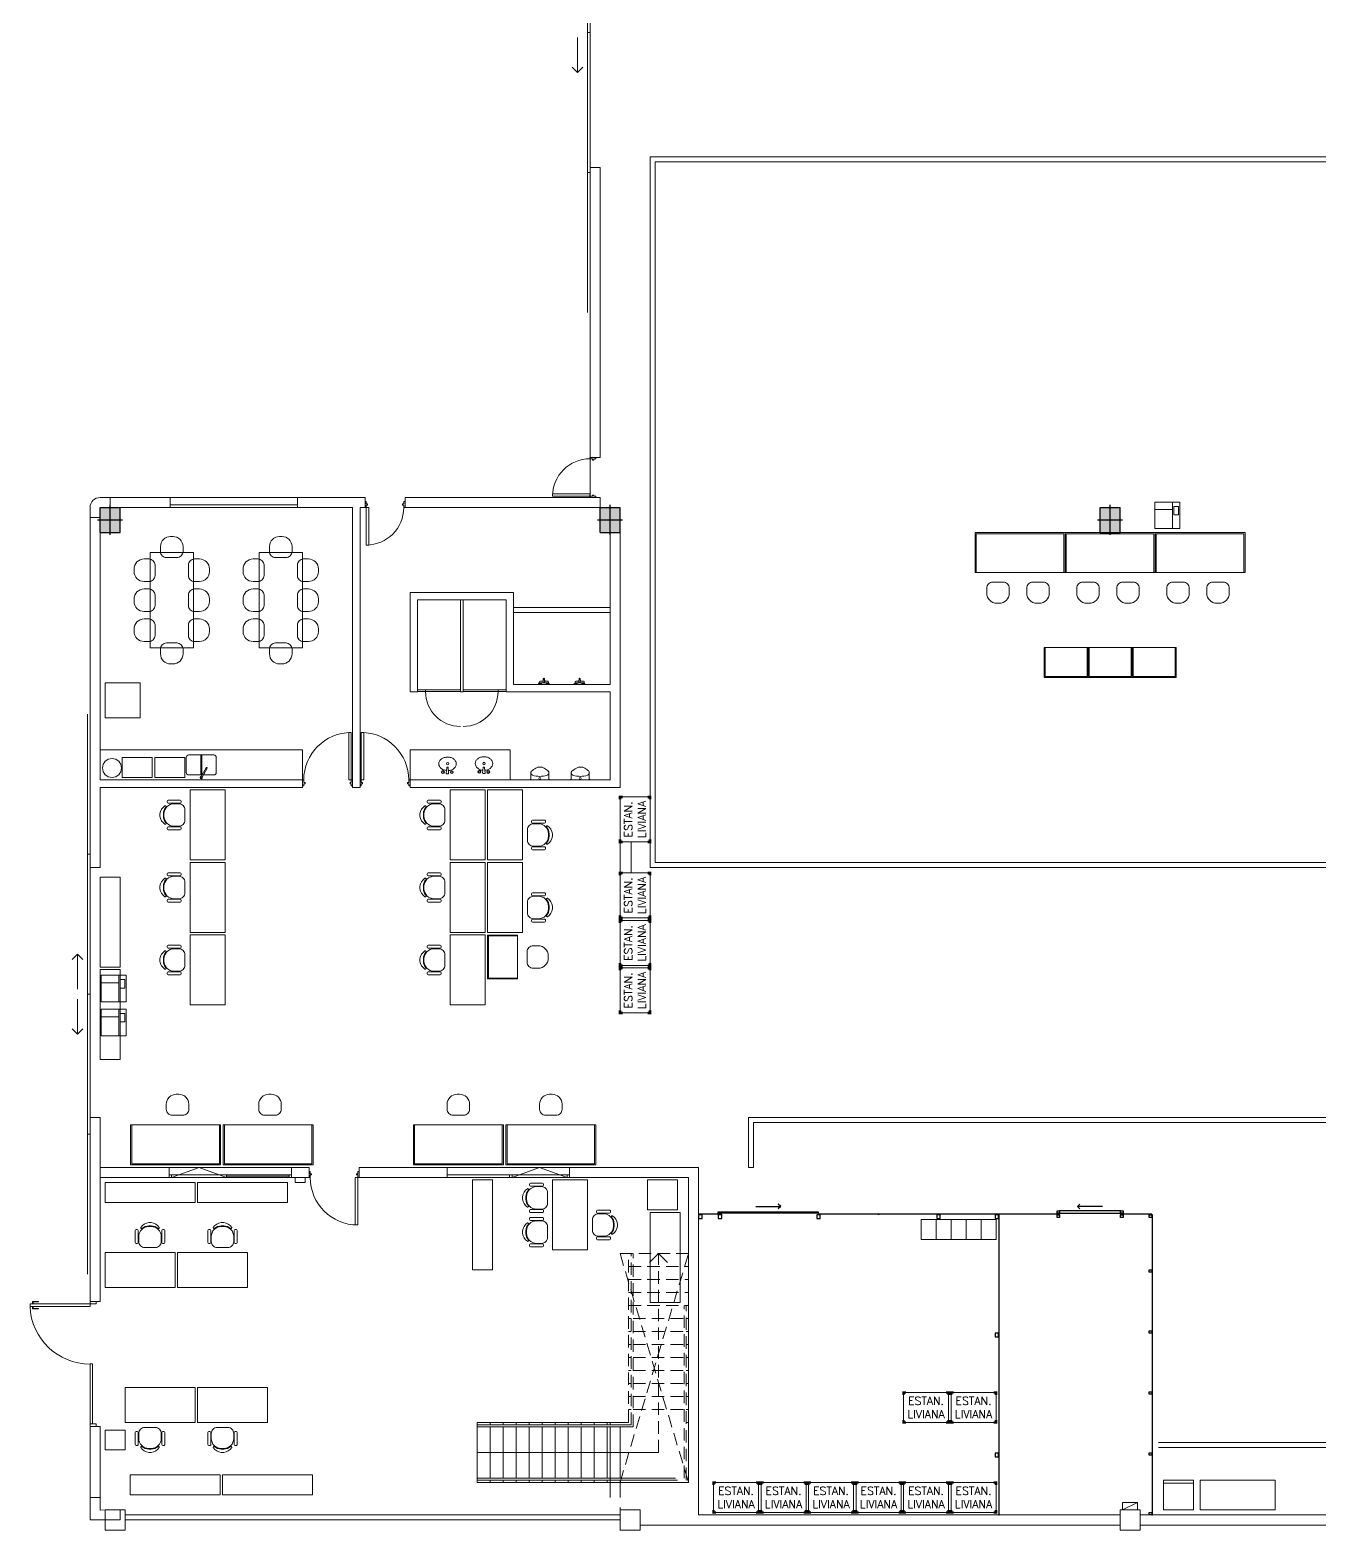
# Model space of a CAD drawing. Header units: millimetres. Extents: x 59.3 to 132, y 35.2 to 96.6.
# Drawn here: x 59.28 to 85.08, y 35.22 to 65.22 of the extents above; entities that cross this region are included whole.
import ezdxf

# ---------------------------------------------------------------- set-up
doc = ezdxf.new("R2010")
doc.units = ezdxf.units.MM
for name, pattern in [('00-DTA-PLANTAS TIPO BASE$0$DASHED2', [0.375, 0.25, -0.125]), ('CONTINUA', [0]), ('DASHDOT', [25.4, 12.7, -6.35, 0, -6.35])]:
    doc.linetypes.add(name, pattern=pattern)
doc.layers.add('000 - REJAS NUEVAS', color=40, linetype='CONTINUA')
for name, color, linetype, lineweight in [('000 ALE CAMINOS AMARILLOS EXISTENTES', 52, 'Continuous', 0), ('000 ALE CARPINTERIAS', 24, 'Continuous', 0), ('04', 3, 'Continuous', 20)]:
    doc.layers.add(name, color=color, linetype=linetype, lineweight=lineweight)
doc.layers.add('MOBILIARIO', color=8, linetype='Continuous', lineweight=0, true_color=0x808080)
doc.styles.get("Standard").update_dxf_attribs({"font": 'txt.shx'})

# ---------------------------------------------------------------- blocks, each defined once
blk = doc.blocks.new('C40x50')
h = blk.add_hatch(color=256)
h.dxf.hatch_style = 1
h.paths.add_polyline_path([(0.25, 0), (0, 0), (0, -0.2), (0.25, -0.2)])
h.paths.add_polyline_path([(0.25, 0.2), (0, 0.2), (0, 0), (0.25, 0)])
h.paths.add_polyline_path([(0, 0.2), (-0.25, 0.2), (-0.25, 0), (0, 0)])
h.paths.add_polyline_path([(0, 0), (-0.25, 0), (-0.25, -0.2), (0, -0.2)])
at = {"linetype": 'DASHDOT'}
for p, q in [((-0.3, 0), (0.3, 0)), ((0, 0.25), (0, -0.25))]:
    blk.add_line(p, q, dxfattribs=at)
for p, q in [((-0.25, 0.2), (0.25, 0.2)), ((-0.25, 0.2), (-0.25, -0.2)), ((0.25, 0.2), (0.25, -0.2)), ((-0.25, -0.2), (0.25, -0.2))]:
    blk.add_line(p, q)
blk = doc.blocks.new('BACH')
for p, q in [((-0.025602, 0.191095), (-0.015602, 0.081095)), ((-0.015602, 0.201095), (0.014398, 0.201095)), ((-0.005602, 0.071095), (0.004398, 0.071095)), ((0.024398, 0.191095), (0.014398, 0.081095))]:
    blk.add_line(p, q)
for points in [[(-0.173928, 0.000993, 0.123818), (-0.161412, -0.048774, 0.10563), (-0.122672, -0.094466, 0.087168), (-0.067758, -0.123277, 0.077475), (0.001072, -0.134007, 0.077475), (0.069901, -0.123277, 0.087168), (0.124815, -0.094466, 0.10563), (0.163556, -0.048774, 0.123818), (0.176072, 0.000993, 0.123818), (0.163556, 0.05076, 0.10563), (0.124815, 0.096453, 0.087168), (0.069901, 0.125264, 0.057184), (0.019322, 0.135255, 0.077475)], [(-0.020499, 0.134962, 0.053488), (-0.067758, 0.125264, 0.087168), (-0.122672, 0.096453, 0.10563), (-0.161412, 0.05076, 0.123818), (-0.173928, 0.000993, 0.123818)]]:
    blk.add_lwpolyline(points, format="xyb")
for centre, radius in [((-0.089668, 0.167411), 0.029233), ((-0.089668, 0.167411), 0.019233), ((0.001072, 0.000993), 0.02359), ((0.088464, 0.167411), 0.029233), ((0.088464, 0.167411), 0.019233)]:
    blk.add_circle(centre, radius)
for centre, start, end in [((-0.015602, 0.191095), 90, 180), ((-0.005602, 0.081095), 180, 270), ((0.004398, 0.081095), 270, 0), ((0.014398, 0.191095), 0, 90)]:
    blk.add_arc(centre, 0.01, start, end)
blk = doc.blocks.new('A$C6E4A3011')
for p, q in [((0.176254, 0.57), (0.176254, 0.55)), ((0.196254, 0.59), (0.436254, 0.59)), ((0.196254, 0.53), (0.436254, 0.53)), ((0.456254, 0.57), (0.456254, 0.55)), ((0.176254, 0.02), (0.176254, 0.04)), ((0.196254, 0.06), (0.436254, 0.06)), ((0.196254, 0), (0.436254, 0)), ((0.456254, 0.02), (0.456254, 0.04))]:
    blk.add_line(p, q)
blk.add_lwpolyline([(0.317655, 0.52), (0.217655, 0.52, 0.414214), (0.097655, 0.4), (0.097655, 0.19, 0.414214), (0.217655, 0.07), (0.317655, 0.07, 0.414214), (0.517655, 0.27), (0.517655, 0.32, 0.414214)], format="xyb", close=True)
for points in [[(0.527655, 0.295), (0.527655, 0.32, 0.178789), (0.477228, 0.456515)], [(0.597655, 0.295), (0.597655, 0.32, 0.207449), (0.4998, 0.479424)], [(0.527655, 0.295), (0.527655, 0.27, -0.178789), (0.477228, 0.133485)], [(0.597655, 0.295), (0.597655, 0.27, -0.207449), (0.4998, 0.110575)]]:
    blk.add_lwpolyline(points, format="xyb")
for centre, radius, start, end in [((0.196254, 0.57), 0.02, 90, 180), ((0.196254, 0.55), 0.02, 180, 270), ((0.436254, 0.57), 0.02, 0, 90), ((0.436254, 0.55), 0.02, 270, 0), ((0.492137, 0.464399), 0.016866, 62.979511, 207.872446), ((0.196254, 0.04), 0.02, 90, 180), ((0.196254, 0.02), 0.02, 180, 270), ((0.436254, 0.04), 0.02, 0, 90), ((0.436254, 0.02), 0.02, 270, 0), ((0.492137, 0.1256), 0.016866, 152.127554, 297.020489)]:
    blk.add_arc(centre, radius, start, end)
blk = doc.blocks.new('MESA DE TRABAJO')
at = {"layer": 'MOBILIARIO'}
for points in [[(1.8, 0.8), (0, 0.8), (0, 0), (1.8, 0), (1.8, 0.8)], [(0, 0), (0.025, 0), (0.025, 0.775), (1.775, 0.775), (1.775, 0), (1.8, 0)]]:
    blk.add_lwpolyline(points, dxfattribs=at)
blk = doc.blocks.new('MOSTRADOR')
for p, q in [((275642.1318, 112284.072544), (275641.2518, 112284.072544)), ((275641.2518, 112284.072544), (275641.2518, 112283.472544)), ((275641.2718, 112283.472544), (275641.2718, 112284.052544)), ((275641.2718, 112284.052544), (275642.1118, 112284.052544)), ((275642.1118, 112284.052544), (275642.1118, 112283.472544)), ((275642.1318, 112283.472544), (275642.1318, 112284.072544)), ((275641.2518, 112283.472544), (275642.1318, 112283.472544)), ((275641.2518, 112283.472544), (275641.2718, 112283.472544))]:
    blk.add_line(p, q)
blk = doc.blocks.new('ESTANTERIA LIBIANA')
at = {"layer": 'MOBILIARIO', "const_width": 0.05}
for points in [[(0.05, 0.6), (0, 0.6), (0, 0.55)], [(0.85, 0.6), (0.9, 0.6), (0.9, 0.55)], [(0.05, 0), (0, 0), (0, 0.05)], [(0.85, 0), (0.9, 0), (0.9, 0.05)]]:
    blk.add_lwpolyline(points, dxfattribs=at)
at = {"layer": 'MOBILIARIO'}
blk.add_lwpolyline([(0, 0), (0.9, 0), (0.9, 0.6), (0, 0.6), (0, 0)], dxfattribs=at)
at = {"layer": 'MOBILIARIO', "insert": (0.45, 0.3), "char_height": 0.16, "attachment_point": 5}
blk.add_mtext_dynamic_manual_height_columns('\\pxqc;ESTAN.\\PLIVIANA', width=4.51022, gutter_width=12.5, heights=[0.967], dxfattribs=at)
blk = doc.blocks.new('PALOMAR')
at = {"layer": 'MOBILIARIO'}
for p, q in [((275790.452542, 112253.565249), (275790.852542, 112253.565249)), ((275790.452542, 112253.265249), (275790.852542, 112253.265249)), ((275790.452542, 112252.965249), (275790.852542, 112252.965249)), ((275790.452542, 112252.665249), (275790.852542, 112252.665249))]:
    blk.add_line(p, q, dxfattribs=at)
blk.add_lwpolyline([(275790.452542, 112252.365249), (275790.452542, 112253.865249), (275790.852542, 112253.865249), (275790.852542, 112252.365249)], close=True, dxfattribs=at)
blk = doc.blocks.new('ALE PUERTA 800')
at = {"layer": '000 ALE CARPINTERIAS'}
for p, q in [((275794.816869, 112260.757577), (275794.791869, 112260.757577)), ((275794.791869, 112260.637577), (275794.816869, 112260.637577)), ((275794.816869, 112260.707577), (275794.816869, 112260.757577)), ((275794.816869, 112260.707577), (275794.841869, 112260.707577)), ((275794.816869, 112260.637577), (275794.816869, 112260.682577)), ((275794.841869, 112260.682577), (275794.816869, 112260.682577)), ((275794.841869, 112260.707577), (275794.841869, 112260.682577)), ((275795.566869, 112260.707577), (275795.541869, 112260.707577)), ((275795.541869, 112260.707577), (275795.541869, 112260.682577)), ((275795.541869, 112260.682577), (275795.566869, 112260.682577)), ((275795.566869, 112260.707577), (275795.566869, 112260.757577)), ((275795.566869, 112260.757577), (275795.591869, 112260.757577)), ((275795.566869, 112260.637577), (275795.566869, 112260.682577)), ((275795.591869, 112260.637577), (275795.566869, 112260.637577))]:
    blk.add_line(p, q, dxfattribs=at)
blk.add_lwpolyline([(275794.816869, 112260.757577), (275794.816869, 112261.507577), (275794.866869, 112261.507577), (275794.866869, 112260.757577)], close=True, dxfattribs=at)
blk.add_arc((275794.816869, 112260.757577), 0.75, 0, 90, dxfattribs=at)
blk = doc.blocks.new('IMPRESORA GRANDE')
at = {"layer": 'MOBILIARIO'}
for points in [[(275641.640487, 112301.364836), (275641.640487, 112300.864836), (275642.170487, 112300.864836), (275642.170487, 112301.364836), (275641.640487, 112301.364836)], [(275642.020357, 112301.010685), (275642.020357, 112301.364836)], [(275641.640487, 112301.010685), (275642.170487, 112301.010685)]]:
    blk.add_lwpolyline(points, dxfattribs=at)
blk.add_lwpolyline([(275641.916281, 112300.981297), (275642.083253, 112300.981297), (275642.083253, 112300.887946), (275641.916281, 112300.887946)], close=True, dxfattribs=at)
blk = doc.blocks.new('ALE puerta 1000')
for p, q in [((-1, 0.12), (-0.975, 0.12)), ((-0.975, 0), (-1, 0)), ((-0.975, 0.12), (-0.975, 0.075)), ((-0.95, 0.075), (-0.975, 0.075)), ((-0.975, 0.05), (-0.975, 0)), ((-0.975, 0.05), (-0.95, 0.05)), ((-0.95, 0.05), (-0.95, 0.075)), ((-0.05, 0.05), (-0.05, 0.075)), ((-0.05, 0.075), (-0.025, 0.075)), ((-0.025, 0.05), (-0.05, 0.05)), ((0, 0.12), (-0.025, 0.12)), ((-0.025, 0.12), (-0.025, 0.075)), ((-0.025, 0.05), (-0.025, 0)), ((-0.025, 0), (0, 0))]:
    blk.add_line(p, q)
blk.add_lwpolyline([(-0.075, -0.95), (-0.075, 0), (-0.025, 0), (-0.025, -0.95)], close=True)
blk.add_arc((-0.025, 0), 0.95, 180, 270)
blk = doc.blocks.new('MINGITORIO')
for p, q in [((-368.925451, 592.445806), (-368.533451, 592.445806)), ((-368.925451, 592.445806), (-368.925451, 592.435806)), ((-368.910451, 592.435806), (-368.925451, 592.435806)), ((-368.910451, 592.435806), (-368.910451, 592.295347)), ((-368.548451, 592.435806), (-368.548451, 592.295347)), ((-368.548451, 592.435806), (-368.533451, 592.435806)), ((-368.533451, 592.445806), (-368.533451, 592.435806))]:
    blk.add_line(p, q)
blk.add_circle((-368.729451, 592.416191), 0.02)
for centre, radius, start, end in [((-368.860707, 592.300401), 0.05, 106.094803, 234.610012), ((-368.517129, 592.709448), 0.584046, 229.574862, 238.794438), ((-368.729451, 591.945763), 0.428029, 70.181807, 109.818193), ((-368.736053, 592.34804), 0.161502, 238.794438, 301.205562), ((-370.560558, 595.359996), 3.682965, 301.205562, 302.887216), ((-368.598195, 592.300401), 0.05, 318.484476, 73.905197)]:
    blk.add_arc(centre, radius, start, end)
blk = doc.blocks.new('SSA')
for p, q in [((1721.007117, 1137.313988), (1721.032117, 1137.313988)), ((1721.022117, 1137.313988), (1721.022117, 1137.22924)), ((1721.032117, 1137.313988), (1721.042117, 1137.328988)), ((1721.032117, 1137.313988), (1721.032117, 1137.283988)), ((1721.042117, 1137.328988), (1721.057117, 1137.328988)), ((1721.042117, 1137.328988), (1721.042117, 1137.268988)), ((1721.057117, 1137.328988), (1721.057117, 1137.268988)), ((1720.944617, 1137.234488), (1720.984245, 1137.238562)), ((1720.944617, 1137.2292), (1721.011935, 1137.234972)), ((1720.944617, 1137.214776), (1721.011935, 1137.209004)), ((1720.944617, 1137.209488), (1720.984245, 1137.205414)), ((1720.988494, 1137.243182), (1720.992117, 1137.298988)), ((1720.988494, 1137.200793), (1720.992117, 1137.144988)), ((1721.007117, 1137.129988), (1721.032117, 1137.129988)), ((1721.022117, 1137.283988), (1721.032117, 1137.283988)), ((1721.022117, 1137.214736), (1721.022117, 1137.129988)), ((1721.022117, 1137.159988), (1721.032117, 1137.159988)), ((1721.042117, 1137.268988), (1721.032117, 1137.283988)), ((1721.042117, 1137.174988), (1721.032117, 1137.159988)), ((1721.032117, 1137.129988), (1721.032117, 1137.159988)), ((1721.032117, 1137.129988), (1721.042117, 1137.114988)), ((1721.042117, 1137.268988), (1721.057117, 1137.268988)), ((1721.042117, 1137.174988), (1721.057117, 1137.174988)), ((1721.042117, 1137.114988), (1721.042117, 1137.174988)), ((1721.042117, 1137.114988), (1721.057117, 1137.114988)), ((1721.057117, 1137.114988), (1721.057117, 1137.174988))]:
    blk.add_line(p, q)
for centre, radius, start, end in [((1721.007117, 1137.298988), 0.015, 90, 180), ((1720.944617, 1137.221988), 0.0125, 90, 270), ((1720.944617, 1137.221988), 0.007212, 90, 270), ((1720.983504, 1137.243506), 0.005, 278.519662, 356.284711), ((1720.983504, 1137.200469), 0.005, 3.715289, 81.480338), ((1721.007117, 1137.144988), 0.015, 180, 270), ((1721.011485, 1137.221988), 0.012992, 271.988451, 88.011549)]:
    blk.add_arc(centre, radius, start, end)

msp = doc.modelspace()

# ---------------------------------------------------------------- linework, layer by layer
at = {"layer": '000 - REJAS NUEVAS'}
for p, q in [((74.292718, 41.690863), (74.24322, 41.74036)), ((80.225332, 41.690863), (80.274829, 41.74036)), ((73.792718, 41.690863), (74.292718, 41.690863)), ((74.292718, 41.690863), (74.24322, 41.641365)), ((79.867718, 41.556084), (81.087718, 41.556084)), ((80.725332, 41.690863), (80.225332, 41.690863)), ((80.225332, 41.690863), (80.274829, 41.641365))]:
    msp.add_line(p, q, dxfattribs=at)
for points in [[(73.112718, 41.521084), (73.112718, 41.536084), (72.647718, 41.536084), (72.647718, 41.521084)], [(72.717718, 41.451084), (72.717718, 41.521084), (72.647718, 41.521084), (72.647718, 41.451084), (72.717718, 41.451084)], [(75.042718, 41.556084), (73.042718, 41.556084), (73.042718, 41.586084), (75.042718, 41.586084), (75.042718, 41.556084)], [(73.112718, 41.451084), (73.112718, 41.521084), (73.042718, 41.521084), (73.042718, 41.451084), (73.112718, 41.451084)], [(75.082718, 41.451084), (75.082718, 41.521084), (75.012718, 41.521084), (75.012718, 41.451084), (75.082718, 41.451084)], [(76.247718, 41.521084), (76.247718, 41.536084), (75.047718, 41.536084), (75.047718, 41.521084)], [(77.447718, 41.521084), (77.447718, 41.536084), (76.247718, 41.536084), (76.247718, 41.521084)], [(77.482718, 41.451084), (77.482718, 41.521084), (77.412718, 41.521084), (77.412718, 41.451084), (77.482718, 41.451084)], [(78.647718, 41.521084), (78.647718, 41.536084), (77.447718, 41.536084), (77.447718, 41.521084)], [(78.647718, 41.451084), (78.647718, 41.521084), (78.577718, 41.521084), (78.577718, 41.451084), (78.647718, 41.451084)], [(79.867718, 41.521084), (79.867718, 41.536084), (78.647718, 41.536084), (78.647718, 41.521084)], [(78.647718, 40.321084), (78.662718, 40.321084), (78.662718, 41.521084), (78.647718, 41.521084)], [(79.817718, 41.556084), (79.817718, 41.606084), (79.867718, 41.606084), (79.867718, 41.556084), (79.817718, 41.556084)], [(79.817718, 41.471084), (79.817718, 41.521084), (79.867718, 41.521084), (79.867718, 41.471084), (79.817718, 41.471084)], [(81.087718, 41.591084), (81.087718, 41.606084), (79.867718, 41.606084), (79.867718, 41.591084)], [(81.087718, 41.556084), (81.087718, 41.606084), (81.137718, 41.606084), (81.137718, 41.556084), (81.087718, 41.556084)], [(81.712718, 41.521084), (81.712718, 41.536084), (81.087718, 41.536084), (81.087718, 41.521084)], [(81.087718, 41.471084), (81.087718, 41.521084), (81.137718, 41.521084), (81.137718, 41.471084), (81.087718, 41.471084)], [(81.662718, 41.471084), (81.662718, 41.521084), (81.712718, 41.521084), (81.712718, 41.471084), (81.662718, 41.471084)], [(81.712718, 40.401084), (81.727718, 40.401084), (81.727718, 41.521084), (81.712718, 41.521084)], [(78.647718, 39.121084), (78.662718, 39.121084), (78.662718, 40.321084), (78.647718, 40.321084)], [(81.662718, 40.376084), (81.662718, 40.426084), (81.712718, 40.426084), (81.712718, 40.376084), (81.662718, 40.376084)], [(81.712718, 39.181084), (81.727718, 39.181084), (81.727718, 40.401084), (81.712718, 40.401084)], [(78.647718, 39.086084), (78.647718, 39.156084), (78.577718, 39.156084), (78.577718, 39.086084), (78.647718, 39.086084)], [(78.647718, 37.921084), (78.662718, 37.921084), (78.662718, 39.121084), (78.647718, 39.121084)], [(81.662718, 39.156084), (81.662718, 39.206084), (81.712718, 39.206084), (81.712718, 39.156084), (81.662718, 39.156084)], [(81.712718, 37.961084), (81.727718, 37.961084), (81.727718, 39.181084), (81.712718, 39.181084)], [(78.647718, 36.721084), (78.662718, 36.721084), (78.662718, 37.921084), (78.647718, 37.921084)], [(81.662718, 37.936084), (81.662718, 37.986084), (81.712718, 37.986084), (81.712718, 37.936084), (81.662718, 37.936084)], [(81.712718, 36.741084), (81.727718, 36.741084), (81.727718, 37.961084), (81.712718, 37.961084)], [(78.647718, 36.686084), (78.647718, 36.756084), (78.577718, 36.756084), (78.577718, 36.686084), (78.647718, 36.686084)], [(78.647718, 35.521084), (78.662718, 35.521084), (78.662718, 36.721084), (78.647718, 36.721084)], [(81.662718, 36.716084), (81.662718, 36.766084), (81.712718, 36.766084), (81.712718, 36.716084), (81.662718, 36.716084)], [(81.712718, 35.521084), (81.727718, 35.521084), (81.727718, 36.741084), (81.712718, 36.741084)], [(81.662718, 35.521084), (81.662718, 35.571084), (81.712718, 35.571084), (81.712718, 35.521084), (81.662718, 35.521084)]]:
    msp.add_lwpolyline(points, dxfattribs=at)
at = {"layer": '000 ALE CAMINOS AMARILLOS EXISTENTES'}
for p, q in [((71.677718, 48.471084), (71.677718, 62.681647)), ((71.677718, 62.681647), (130.077718, 62.681647)), ((71.777718, 48.571084), (71.777718, 62.581647)), ((71.777718, 62.581647), (129.977718, 62.581647)), ((71.677718, 48.471084), (130.077718, 48.471084)), ((71.777718, 48.571084), (129.977718, 48.571084)), ((73.647718, 42.471084), (73.747718, 42.471084))]:
    msp.add_line(p, q, dxfattribs=at)
for points in [[(111.277718, 36.871084), (130.077718, 36.871084), (130.077718, 43.471084), (73.647718, 43.471084), (73.647718, 42.471084)], [(111.277718, 36.971084), (129.977718, 36.971084), (129.977718, 43.371084), (73.747718, 43.371084), (73.747718, 42.471084)], [(81.848416, 36.971084), (90.877718, 36.971084)], [(81.848416, 36.871084), (90.877718, 36.871084)]]:
    msp.add_lwpolyline(points, dxfattribs=at)
at = {"layer": '000 ALE CARPINTERIAS'}
for p, q in [((70.227718, 65.071084), (70.227718, 64.371084)), ((70.227718, 64.371084), (70.121652, 64.47715)), ((70.227718, 64.371084), (70.333784, 64.47715)), ((70.427718, 59.571084), (70.427718, 62.371084)), ((70.477718, 56.671084), (70.477718, 55.871084)), ((62.077718, 55.871084), (64.627718, 55.871084)), ((62.077718, 55.721084), (64.627718, 55.721084)), ((62.077718, 55.671084), (64.627718, 55.671084)), ((67.887718, 53.821084), (67.887718, 51.981084)), ((67.937718, 53.821084), (67.937718, 51.981084)), ((68.947718, 53.671084), (70.877718, 53.671084)), ((68.947718, 53.571084), (70.877718, 53.571084)), ((67.887718, 51.981084), (67.937718, 51.981084)), ((60.427718, 48.738028), (60.427718, 51.538028)), ((64.727718, 50.821084), (60.677718, 50.821084)), ((62.452718, 50.721084), (62.952718, 50.721084)), ((62.692718, 50.721084), (62.692718, 50.321084)), ((62.712718, 50.721084), (62.712718, 50.321084)), ((64.727718, 50.821084), (64.727718, 50.221084)), ((66.877718, 50.221084), (66.877718, 50.821084)), ((66.877718, 50.821084), (68.877718, 50.821084)), ((68.877718, 50.821084), (68.877718, 50.221084)), ((62.402718, 50.371084), (62.402718, 50.671084)), ((62.694051, 50.276073), (62.803316, 50.46591)), ((62.711385, 50.266096), (62.82065, 50.455934)), ((63.002718, 50.671084), (63.002718, 50.371084)), ((62.719958, 50.321084), (62.452718, 50.321084)), ((62.952718, 50.321084), (62.743034, 50.321084)), ((60.227718, 46.738028), (60.121652, 46.631962)), ((60.227718, 46.038028), (60.227718, 46.738028)), ((60.227718, 46.738028), (60.333784, 46.631962)), ((60.227718, 45.838028), (60.227718, 45.138028)), ((60.227718, 45.138028), (60.121652, 45.244094)), ((60.227718, 45.138028), (60.333784, 45.244094)), ((60.427718, 40.338028), (60.427718, 43.138028)), ((62.057718, 42.471084), (64.507718, 42.471084)), ((62.057718, 42.321084), (64.507718, 42.321084)), ((62.107718, 42.271084), (62.657718, 42.471084)), ((62.107718, 42.321084), (62.107718, 42.271084)), ((62.657718, 42.471084), (63.207718, 42.271084)), ((63.207718, 42.321084), (63.207718, 42.271084)), ((64.457718, 42.271084), (64.457718, 42.321084)), ((70.067718, 42.471084), (67.617718, 42.471084)), ((70.067718, 42.321084), (67.617718, 42.321084)), ((68.867718, 42.321084), (68.867718, 42.271084)), ((68.917718, 42.271084), (69.467718, 42.471084)), ((68.917718, 42.321084), (68.917718, 42.271084)), ((69.467718, 42.471084), (70.017718, 42.271084)), ((70.017718, 42.321084), (70.017718, 42.271084)), ((62.057718, 42.271084), (64.507718, 42.271084)), ((62.107718, 42.271084), (63.207718, 42.271084)), ((64.457718, 42.296084), (63.207718, 42.296084)), ((64.582718, 42.271084), (64.582718, 42.171084)), ((64.582718, 42.171084), (64.782718, 42.171084)), ((64.782718, 42.171084), (64.782718, 42.271084)), ((70.067718, 42.271084), (67.617718, 42.271084)), ((68.917718, 42.271084), (70.017718, 42.271084)), ((59.327718, 39.741084), (59.327718, 39.791084)), ((59.327718, 39.791084), (59.447718, 39.791084)), ((59.327718, 39.691084), (59.327718, 39.641084)), ((59.327718, 39.641084), (59.447718, 39.641084)), ((59.447718, 39.781084), (59.337718, 39.781084)), ((59.337718, 39.781084), (59.337718, 39.741084)), ((59.337718, 39.651084), (59.337718, 39.691084)), ((59.447718, 39.651084), (59.337718, 39.651084)), ((59.447718, 39.791084), (59.447718, 39.781084)), ((59.447718, 39.641084), (59.447718, 39.651084)), ((60.477718, 39.791084), (60.477718, 39.741084)), ((60.477718, 39.741084), (60.597718, 39.741084)), ((60.597718, 39.741084), (60.597718, 39.791084)), ((60.477718, 37.291084), (60.477718, 37.341084)), ((60.477718, 37.341084), (60.597718, 37.341084)), ((60.597718, 37.341084), (60.597718, 37.291084)), ((68.217718, 36.171084), (68.217718, 37.371084)), ((68.217718, 37.371084), (71.247718, 37.371084)), ((68.217718, 37.321084), (71.297718, 37.321084)), ((68.217718, 37.281084), (71.337718, 37.281084)), ((68.477718, 37.321084), (68.477718, 37.371084)), ((68.477718, 36.261084), (68.477718, 37.281084)), ((68.737718, 37.321084), (68.737718, 37.371084)), ((68.737718, 36.261084), (68.737718, 37.281084)), ((68.997718, 37.321084), (68.997718, 37.371084)), ((68.997718, 36.261084), (68.997718, 37.281084)), ((69.257718, 37.321084), (69.257718, 37.371084)), ((69.257718, 36.261084), (69.257718, 37.281084)), ((69.517718, 37.321084), (69.517718, 37.371084)), ((69.517718, 36.261084), (69.517718, 37.281084)), ((69.777718, 37.321084), (69.777718, 37.371084)), ((69.777718, 36.261084), (69.777718, 37.281084)), ((70.037718, 37.321084), (70.037718, 37.371084)), ((70.037718, 36.261084), (70.037718, 37.281084)), ((70.297718, 37.321084), (70.297718, 37.371084)), ((70.297718, 36.261084), (70.297718, 37.281084)), ((70.557718, 37.321084), (70.557718, 37.371084)), ((70.557718, 36.261084), (70.557718, 37.281084)), ((70.817718, 37.321084), (70.817718, 37.371084)), ((70.817718, 36.261084), (70.817718, 37.281084)), ((71.077718, 36.261084), (71.077718, 37.281084)), ((72.187718, 36.261084), (68.217718, 36.261084)), ((72.227718, 36.221084), (68.217718, 36.221084)), ((71.077718, 36.171084), (68.217718, 36.171084)), ((68.477718, 36.171084), (68.477718, 36.221084)), ((68.737718, 36.171084), (68.737718, 36.221084)), ((68.997718, 36.171084), (68.997718, 36.221084)), ((69.257718, 36.171084), (69.257718, 36.221084)), ((69.517718, 36.171084), (69.517718, 36.221084)), ((69.777718, 36.171084), (69.777718, 36.221084)), ((70.037718, 36.171084), (70.037718, 36.221084)), ((70.297718, 36.171084), (70.297718, 36.221084)), ((70.557718, 36.171084), (70.557718, 36.221084)), ((70.817718, 36.171084), (70.817718, 36.221084)), ((71.077718, 36.171084), (71.077718, 36.221084)), ((81.127718, 35.771084), (81.427718, 35.771084)), ((81.127718, 35.621084), (81.127718, 35.771084)), ((81.127718, 35.621084), (81.427718, 35.771084)), ((81.427718, 35.771084), (81.427718, 35.621084)), ((81.427718, 35.621084), (81.127718, 35.621084))]:
    msp.add_line(p, q, dxfattribs=at)
at = {"layer": '000 ALE CARPINTERIAS', "linetype": '00-DTA-PLANTAS TIPO BASE$0$DASHED2'}
for p, q in [((71.077718, 40.751084), (72.447718, 36.171084)), ((71.077718, 36.171084), (72.447718, 40.751084)), ((71.077718, 40.751084), (72.447718, 40.751084)), ((71.247718, 37.371084), (71.247718, 40.751084)), ((71.297718, 37.321084), (71.297718, 40.751084)), ((71.337718, 37.281084), (71.337718, 40.751084)), ((71.247718, 40.491084), (72.447718, 40.491084)), ((71.247718, 40.231084), (72.447718, 40.231084)), ((71.247718, 39.971084), (72.447718, 39.971084)), ((71.247718, 39.711084), (72.447718, 39.711084)), ((72.357718, 36.261084), (72.357718, 39.711084)), ((72.397718, 36.221084), (72.397718, 39.711084)), ((71.247718, 39.451084), (71.297718, 39.451084)), ((71.337718, 39.451084), (72.357718, 39.451084)), ((72.397718, 39.451084), (72.447718, 39.451084)), ((71.247718, 39.191084), (71.297718, 39.191084)), ((71.337718, 39.191084), (72.357718, 39.191084)), ((72.397718, 39.191084), (72.447718, 39.191084)), ((71.247718, 38.931084), (71.297718, 38.931084)), ((71.337718, 38.931084), (72.357718, 38.931084)), ((72.397718, 38.931084), (72.447718, 38.931084)), ((71.247718, 38.671084), (71.297718, 38.671084)), ((71.247718, 38.411084), (71.297718, 38.411084)), ((71.337718, 38.671084), (72.357718, 38.671084)), ((71.337718, 38.411084), (72.357718, 38.411084)), ((72.397718, 38.671084), (72.447718, 38.671084)), ((72.397718, 38.411084), (72.447718, 38.411084)), ((71.247718, 38.151084), (71.297718, 38.151084)), ((71.337718, 38.151084), (72.357718, 38.151084)), ((72.397718, 38.151084), (72.447718, 38.151084)), ((71.247718, 37.891084), (71.297718, 37.891084)), ((71.337718, 37.891084), (72.357718, 37.891084)), ((72.397718, 37.891084), (72.447718, 37.891084)), ((71.247718, 37.631084), (71.297718, 37.631084)), ((71.337718, 37.631084), (72.357718, 37.631084)), ((72.397718, 37.631084), (72.447718, 37.631084)), ((72.397718, 37.371084), (72.447718, 37.371084))]:
    msp.add_line(p, q, dxfattribs=at)
at = {"layer": '000 ALE CARPINTERIAS'}
for points in [[(70.477718, 65.171084), (70.427718, 65.171084), (70.427718, 67.971084), (70.477718, 67.971084), (70.477718, 65.171084)], [(70.477718, 62.371084), (70.427718, 62.371084), (70.427718, 65.171084), (70.477718, 65.171084), (70.477718, 62.371084)], [(71.077718, 48.981084), (71.077718, 48.361084), (71.297718, 48.361084), (71.297718, 48.981084), (71.077718, 48.981084)], [(60.477718, 45.938028), (60.427718, 45.938028), (60.427718, 48.738028), (60.477718, 48.738028), (60.477718, 45.938028)], [(60.477718, 43.138028), (60.427718, 43.138028), (60.427718, 45.938028), (60.477718, 45.938028), (60.477718, 43.138028)]]:
    msp.add_lwpolyline(points, dxfattribs=at)
for points in [[(67.187718, 52.021084), (67.027718, 52.021084), (67.027718, 51.991084), (67.187718, 51.991084)], [(67.187718, 52.021084), (67.887718, 52.021084), (67.887718, 51.991084), (67.187718, 51.991084)], [(67.937718, 52.021084), (68.637718, 52.021084), (68.637718, 51.991084), (67.937718, 51.991084)], [(68.637718, 52.021084), (68.797718, 52.021084), (68.797718, 51.991084), (68.637718, 51.991084)], [(59.277718, 39.741084), (59.277718, 39.691084), (60.477718, 39.691084), (60.477718, 39.741084)], [(60.477718, 37.341084), (60.527718, 37.341084), (60.527718, 38.541084), (60.477718, 38.541084)]]:
    msp.add_lwpolyline(points, close=True, dxfattribs=at)
msp.add_circle((60.917718, 50.461084), 0.19, dxfattribs=at)
for centre, radius, start, end in [((67.887718, 51.991084), 0.700161, 180, 270), ((67.937718, 51.991084), 0.700161, 270, 0), ((62.452718, 50.671084), 0.05, 90, 180), ((62.952718, 50.671084), 0.05, 0, 90), ((62.811983, 50.460922), 0.01, 330.076458, 150.076459), ((62.452718, 50.371084), 0.05, 180, 270), ((62.702718, 50.271084), 0.025, 83.654637, 36.49828), ((62.702718, 50.271084), 0.01, 150.076458, 330.076458), ((62.952718, 50.371084), 0.05, 270, 0), ((60.477718, 39.741084), 1.201041, 182.385944, 270)]:
    msp.add_arc(centre, radius, start, end, dxfattribs=at)
at = {"layer": '04'}
for p, q in [((70.677718, 62.471084), (70.477718, 62.471084)), ((70.677718, 62.471084), (70.477718, 62.471084)), ((70.477718, 62.471084), (70.677718, 62.471084)), ((70.477718, 62.471084), (70.677718, 62.471084)), ((70.477718, 62.471084), (70.677718, 62.471084)), ((70.477718, 59.971084), (70.477718, 62.471084)), ((70.477718, 56.671084), (70.677718, 56.671084)), ((62.077718, 55.671084), (62.077718, 55.871084)), ((64.627718, 55.671084), (64.627718, 55.871084)), ((65.977718, 55.671084), (65.977718, 55.871084)), ((66.777718, 55.671084), (66.777718, 55.871084)), ((70.477718, 55.871084), (70.677718, 55.871084)), ((65.727718, 55.671084), (65.727718, 50.071084)), ((65.877718, 55.671084), (65.877718, 50.071084)), ((70.877718, 55.171084), (70.877718, 52.131084)), ((71.077718, 55.171084), (71.077718, 50.071084)), ((68.947718, 53.971084), (66.877718, 53.971084)), ((66.877718, 53.971084), (66.877718, 51.981084)), ((68.797718, 53.821084), (67.027718, 53.821084)), ((67.027718, 53.821084), (67.027718, 51.981084)), ((68.797718, 53.821084), (68.797718, 51.981084)), ((68.947718, 53.971084), (68.947718, 52.131084)), ((67.027718, 51.981084), (66.877718, 51.981084)), ((70.877718, 51.981084), (68.797718, 51.981084)), ((70.877718, 52.131084), (68.947718, 52.131084)), ((70.877718, 51.981084), (70.877718, 50.221084)), ((60.477718, 48.471084), (60.477718, 51.171084)), ((60.677718, 50.221084), (64.727718, 50.221084)), ((64.727718, 50.221084), (64.727718, 50.071084)), ((66.877718, 50.071084), (66.877718, 50.221084)), ((66.877718, 50.221084), (70.877718, 50.221084)), ((64.727718, 50.071084), (60.677718, 50.071084)), ((65.877718, 50.071084), (65.727718, 50.071084)), ((71.077718, 50.071084), (66.877718, 50.071084)), ((62.057718, 42.471084), (60.677718, 42.471084)), ((62.057718, 42.471084), (62.057718, 42.271084)), ((64.857718, 42.471084), (64.507718, 42.471084)), ((64.507718, 42.471084), (64.507718, 42.271084)), ((64.507718, 42.471084), (64.507718, 42.271084)), ((64.857718, 42.471084), (64.857718, 42.271084)), ((67.617718, 42.471084), (65.857718, 42.471084)), ((65.857718, 42.471084), (65.857718, 42.271084)), ((67.617718, 42.471084), (67.617718, 42.271084)), ((67.617718, 42.471084), (67.617718, 42.271084)), ((72.647718, 42.471084), (70.067718, 42.471084)), ((70.067718, 42.471084), (70.067718, 42.271084)), ((72.647718, 42.471084), (72.647718, 35.521084)), ((62.057718, 42.271084), (60.677718, 42.271084)), ((64.857718, 42.271084), (64.507718, 42.271084)), ((67.617718, 42.271084), (65.857718, 42.271084)), ((72.447718, 42.271084), (70.067718, 42.271084)), ((72.447718, 42.271084), (72.447718, 36.171084)), ((60.477718, 39.791084), (60.677718, 39.791084)), ((60.477718, 35.871084), (60.477718, 37.291084)), ((60.477718, 37.291084), (60.677718, 37.291084)), ((60.677718, 37.291084), (60.677718, 35.871084)), ((60.777718, 36.821084), (60.777718, 37.221084)), ((60.777718, 37.221084), (61.177718, 37.221084)), ((61.177718, 37.221084), (61.177718, 36.821084)), ((70.877718, 37.371084), (70.877718, 37.321084)), ((70.877718, 37.281084), (70.877718, 35.871084)), ((61.177718, 36.821084), (60.777718, 36.821084)), ((68.217718, 36.771084), (71.847718, 36.771084)), ((71.077718, 36.171084), (72.447718, 36.171084)), ((71.077718, 36.171084), (71.077718, 35.871084)), ((60.777718, 35.221084), (60.777718, 35.621084)), ((60.777718, 35.621084), (61.177718, 35.621084)), ((61.177718, 35.621084), (61.177718, 35.221084)), ((61.177718, 35.521084), (71.077718, 35.521084)), ((61.177718, 35.421084), (71.077718, 35.421084)), ((71.077718, 35.671084), (71.077718, 35.621084)), ((71.077718, 35.621084), (71.477718, 35.621084)), ((71.077718, 35.221084), (71.077718, 35.621084)), ((71.477718, 35.621084), (71.477718, 35.221084)), ((72.647718, 35.521084), (81.077718, 35.521084)), ((81.077718, 35.221084), (81.077718, 35.621084)), ((81.077718, 35.621084), (81.477718, 35.621084)), ((81.477718, 35.621084), (81.477718, 35.221084)), ((81.477718, 35.521084), (91.077718, 35.521084)), ((61.177718, 35.221084), (60.777718, 35.221084)), ((71.477718, 35.221084), (71.077718, 35.221084)), ((71.477718, 35.321084), (81.077718, 35.321084)), ((81.477718, 35.221084), (81.077718, 35.221084)), ((81.477718, 35.321084), (91.077718, 35.321084))]:
    msp.add_line(p, q, dxfattribs=at)
at = {"layer": '04', "linetype": '00-DTA-PLANTAS TIPO BASE$0$DASHED2'}
for p, q in [((71.847718, 40.751084), (71.670941, 40.574307)), ((71.847718, 36.771084), (71.847718, 40.751084)), ((71.847718, 40.751084), (72.024494, 40.574307))]:
    msp.add_line(p, q, dxfattribs=at)
at = {"layer": '04'}
for points in [[(70.477718, 56.671084), (70.477718, 62.471084), (70.677718, 62.471084), (70.677718, 56.671084)], [(62.077718, 55.671084), (60.877718, 55.671084), (60.877718, 55.871084), (62.077718, 55.871084)], [(64.627718, 55.871084), (65.977718, 55.871084)], [(66.777718, 55.871084), (70.677718, 55.871084), (70.677718, 55.671084), (66.777718, 55.671084)], [(65.727718, 55.671084), (64.627718, 55.671084)], [(65.977718, 55.671084), (65.877718, 55.671084)], [(60.677718, 50.071084), (60.677718, 48.471084), (60.477718, 48.471084), (60.477718, 55.471084), (60.677718, 55.471084), (60.677718, 50.221084)], [(60.477718, 39.791084), (60.477718, 43.471084), (60.677718, 43.471084), (60.677718, 39.791084)], [(60.677718, 37.291084), (60.677718, 35.871084), (60.477718, 35.871084), (60.477718, 37.291084)], [(60.477718, 35.671084), (60.477718, 35.421084), (61.077718, 35.421084), (61.077718, 35.621084), (60.677718, 35.6206), (60.677718, 35.871084), (60.477718, 35.871084), (60.477718, 35.671084)]]:
    msp.add_lwpolyline(points, dxfattribs=at)
msp.add_lwpolyline([(60.877718, 55.871084), (60.677718, 55.871084, 0.414214), (60.477718, 55.671084), (60.477718, 55.471084), (60.677718, 55.471084), (60.677718, 55.671084), (60.877718, 55.671084)], format="xyb", close=True, dxfattribs=at)
at = {"layer": 'MOBILIARIO'}
msp.add_line((81.950208, 36.154705), (82.550208, 36.154705), dxfattribs=at)
for points in [[(61.887718, 54.891084), (61.887718, 54.791084, 0.414214), (62.007718, 54.671084), (62.217718, 54.671084, 0.414214), (62.337718, 54.791084), (62.337718, 54.891084, 0.414214), (62.137718, 55.091084), (62.087718, 55.091084, 0.414214)], [(64.067718, 54.891084), (64.067718, 54.791084, 0.414214), (64.187718, 54.671084), (64.397718, 54.671084, 0.414214), (64.517718, 54.791084), (64.517718, 54.891084, 0.414214), (64.317718, 55.091084), (64.267718, 55.091084, 0.414214)], [(61.557718, 54.641084), (61.657718, 54.641084, -0.414214), (61.777718, 54.521084), (61.777718, 54.311084, -0.414214), (61.657718, 54.191084), (61.557718, 54.191084, -0.414214), (61.357718, 54.391084), (61.357718, 54.441084, -0.414214)], [(62.667718, 54.641084), (62.567718, 54.641084, 0.414214), (62.447718, 54.521084), (62.447718, 54.311084, 0.414214), (62.567718, 54.191084), (62.667718, 54.191084, 0.414214), (62.867718, 54.391084), (62.867718, 54.441084, 0.414214)], [(63.737718, 54.641084), (63.837718, 54.641084, -0.414214), (63.957718, 54.521084), (63.957718, 54.311084, -0.414214), (63.837718, 54.191084), (63.737718, 54.191084, -0.414214), (63.537718, 54.391084), (63.537718, 54.441084, -0.414214)], [(64.847718, 54.641084), (64.747718, 54.641084, 0.414214), (64.627718, 54.521084), (64.627718, 54.311084, 0.414214), (64.747718, 54.191084), (64.847718, 54.191084, 0.414214), (65.047718, 54.391084), (65.047718, 54.441084, 0.414214)], [(61.557718, 54.041084), (61.657718, 54.041084, -0.414214), (61.777718, 53.921084), (61.777718, 53.711084, -0.414214), (61.657718, 53.591084), (61.557718, 53.591084, -0.414214), (61.357718, 53.791084), (61.357718, 53.841084, -0.414214)], [(62.667718, 54.041084), (62.567718, 54.041084, 0.414214), (62.447718, 53.921084), (62.447718, 53.711084, 0.414214), (62.567718, 53.591084), (62.667718, 53.591084, 0.414214), (62.867718, 53.791084), (62.867718, 53.841084, 0.414214)], [(63.737718, 54.041084), (63.837718, 54.041084, -0.414214), (63.957718, 53.921084), (63.957718, 53.711084, -0.414214), (63.837718, 53.591084), (63.737718, 53.591084, -0.414214), (63.537718, 53.791084), (63.537718, 53.841084, -0.414214)], [(64.847718, 54.041084), (64.747718, 54.041084, 0.414214), (64.627718, 53.921084), (64.627718, 53.711084, 0.414214), (64.747718, 53.591084), (64.847718, 53.591084, 0.414214), (65.047718, 53.791084), (65.047718, 53.841084, 0.414214)], [(78.413635, 53.956894), (78.413635, 54.056894, -0.414214), (78.533635, 54.176894), (78.743635, 54.176894, -0.414214), (78.863635, 54.056894), (78.863635, 53.956894, -0.414214), (78.663635, 53.756894), (78.613635, 53.756894, -0.414214)], [(79.213635, 53.956894), (79.213635, 54.056894, -0.414214), (79.333635, 54.176894), (79.543635, 54.176894, -0.414214), (79.663635, 54.056894), (79.663635, 53.956894, -0.414214), (79.463635, 53.756894), (79.413635, 53.756894, -0.414214)], [(80.213635, 53.956894), (80.213635, 54.056894, -0.414214), (80.333635, 54.176894), (80.543635, 54.176894, -0.414214), (80.663635, 54.056894), (80.663635, 53.956894, -0.414214), (80.463635, 53.756894), (80.413635, 53.756894, -0.414214)], [(81.013635, 53.956894), (81.013635, 54.056894, -0.414214), (81.133635, 54.176894), (81.343635, 54.176894, -0.414214), (81.463635, 54.056894), (81.463635, 53.956894, -0.414214), (81.263635, 53.756894), (81.213635, 53.756894, -0.414214)], [(82.013635, 53.956894), (82.013635, 54.056894, -0.414214), (82.133635, 54.176894), (82.343635, 54.176894, -0.414214), (82.463635, 54.056894), (82.463635, 53.956894, -0.414214), (82.263635, 53.756894), (82.213635, 53.756894, -0.414214)], [(82.813635, 53.956894), (82.813635, 54.056894, -0.414214), (82.933635, 54.176894), (83.143635, 54.176894, -0.414214), (83.263635, 54.056894), (83.263635, 53.956894, -0.414214), (83.063635, 53.756894), (83.013635, 53.756894, -0.414214)], [(61.557718, 52.991084), (61.657718, 52.991084, 0.414214), (61.777718, 53.111084), (61.777718, 53.321084, 0.414214), (61.657718, 53.441084), (61.557718, 53.441084, 0.414214), (61.357718, 53.241084), (61.357718, 53.191084, 0.414214)], [(62.667718, 52.991084), (62.567718, 52.991084, -0.414214), (62.447718, 53.111084), (62.447718, 53.321084, -0.414214), (62.567718, 53.441084), (62.667718, 53.441084, -0.414214), (62.867718, 53.241084), (62.867718, 53.191084, -0.414214)], [(63.737718, 52.991084), (63.837718, 52.991084, 0.414214), (63.957718, 53.111084), (63.957718, 53.321084, 0.414214), (63.837718, 53.441084), (63.737718, 53.441084, 0.414214), (63.537718, 53.241084), (63.537718, 53.191084, 0.414214)], [(64.847718, 52.991084), (64.747718, 52.991084, -0.414214), (64.627718, 53.111084), (64.627718, 53.321084, -0.414214), (64.747718, 53.441084), (64.847718, 53.441084, -0.414214), (65.047718, 53.241084), (65.047718, 53.191084, -0.414214)], [(61.887718, 52.741084), (61.887718, 52.841084, -0.414214), (62.007718, 52.961084), (62.217718, 52.961084, -0.414214), (62.337718, 52.841084), (62.337718, 52.741084, -0.414214), (62.137718, 52.541084), (62.087718, 52.541084, -0.414214)], [(64.067718, 52.741084), (64.067718, 52.841084, -0.414214), (64.187718, 52.961084), (64.397718, 52.961084, -0.414214), (64.517718, 52.841084), (64.517718, 52.741084, -0.414214), (64.317718, 52.541084), (64.267718, 52.541084, -0.414214)], [(69.441907, 46.906084), (69.341907, 46.906084, 0.414214), (69.221907, 46.786084), (69.221907, 46.576084, 0.414214), (69.341907, 46.456084), (69.441907, 46.456084, 0.414214), (69.641907, 46.656084), (69.641907, 46.706084, 0.414214)], [(62.453821, 43.735274), (62.453821, 43.635274, -0.414214), (62.333821, 43.515274), (62.123821, 43.515274, -0.414214), (62.003821, 43.635274), (62.003821, 43.735274, -0.414214), (62.203821, 43.935274), (62.253821, 43.935274, -0.414214)], [(64.303821, 43.735274), (64.303821, 43.635274, -0.414214), (64.183821, 43.515274), (63.973821, 43.515274, -0.414214), (63.853821, 43.635274), (63.853821, 43.735274, -0.414214), (64.053821, 43.935274), (64.103821, 43.935274, -0.414214)], [(68.069949, 43.735274), (68.069949, 43.635274, -0.414214), (67.949949, 43.515274), (67.739949, 43.515274, -0.414214), (67.619949, 43.635274), (67.619949, 43.735274, -0.414214), (67.819949, 43.935274), (67.869949, 43.935274, -0.414214)], [(69.919949, 43.735274), (69.919949, 43.635274, -0.414214), (69.799949, 43.515274), (69.589949, 43.515274, -0.414214), (69.469949, 43.635274), (69.469949, 43.735274, -0.414214), (69.669949, 43.935274), (69.719949, 43.935274, -0.414214)]]:
    msp.add_lwpolyline(points, format="xyb", close=True, dxfattribs=at)
for points in [[(61.677718, 52.861084), (62.547718, 52.861084), (62.547718, 54.771084), (61.677718, 54.771084), (61.677718, 52.861084)], [(63.857718, 52.861084), (64.727718, 52.861084), (64.727718, 54.771084), (63.857718, 54.771084), (63.857718, 52.861084)], [(60.777718, 51.461084), (61.477718, 51.461084), (61.477718, 52.161084), (60.777718, 52.161084), (60.777718, 51.461084)], [(61.122399, 50.271084), (61.722399, 50.271084), (61.722399, 50.671084), (61.122399, 50.671084), (61.122399, 50.271084)], [(61.772399, 50.271084), (62.372399, 50.271084), (62.372399, 50.671084), (61.772399, 50.671084), (61.772399, 50.271084)], [(62.477718, 50.021084), (62.477718, 48.621084), (63.177718, 48.621084), (63.177718, 50.021084), (62.477718, 50.021084)], [(67.677718, 50.021084), (67.677718, 48.621084), (68.377718, 48.621084), (68.377718, 50.021084), (67.677718, 50.021084)], [(69.127718, 48.621084), (69.127718, 50.021084), (68.427718, 50.021084), (68.427718, 48.621084), (69.127718, 48.621084)], [(62.477718, 48.571084), (62.477718, 47.171084), (63.177718, 47.171084), (63.177718, 48.571084), (62.477718, 48.571084)], [(67.677718, 48.571084), (67.677718, 47.171084), (68.377718, 47.171084), (68.377718, 48.571084), (67.677718, 48.571084)], [(69.127718, 47.171084), (69.127718, 48.571084), (68.427718, 48.571084), (68.427718, 47.171084), (69.127718, 47.171084)], [(61.077718, 46.480332), (61.077718, 48.280332), (60.677718, 48.280332), (60.677718, 46.480332), (61.077718, 46.480332)], [(62.477718, 47.121084), (62.477718, 45.721084), (63.177718, 45.721084), (63.177718, 47.121084), (62.477718, 47.121084)], [(67.677718, 47.121084), (67.677718, 45.721084), (68.377718, 45.721084), (68.377718, 47.121084), (67.677718, 47.121084)], [(61.077718, 44.630332), (61.077718, 46.430332), (60.677718, 46.430332), (60.677718, 44.630332), (61.077718, 44.630332)], [(62.577718, 42.171084), (60.777718, 42.171084), (60.777718, 41.771084), (62.577718, 41.771084), (62.577718, 42.171084)], [(64.427718, 42.171084), (62.627718, 42.171084), (62.627718, 41.771084), (64.427718, 41.771084), (64.427718, 42.171084)], [(68.527718, 40.421084), (68.527718, 42.221084), (68.127718, 42.221084), (68.127718, 40.421084), (68.527718, 40.421084)], [(70.427718, 40.821084), (70.427718, 42.221084), (69.727718, 42.221084), (69.727718, 40.821084), (70.427718, 40.821084)], [(72.227718, 42.221084), (72.227718, 41.621084), (71.627718, 41.621084), (71.627718, 42.221084), (72.227718, 42.221084)], [(72.277718, 39.771084), (72.277718, 41.571084), (71.677718, 41.571084), (71.677718, 39.771084), (72.277718, 39.771084)], [(62.177718, 40.771084), (60.777718, 40.771084), (60.777718, 40.071084), (62.177718, 40.071084), (62.177718, 40.771084)], [(63.627718, 40.771084), (62.227718, 40.771084), (62.227718, 40.071084), (63.627718, 40.071084), (63.627718, 40.771084)], [(61.177718, 37.371084), (62.577718, 37.371084), (62.577718, 38.071084), (61.177718, 38.071084), (61.177718, 37.371084)], [(62.627718, 37.371084), (64.027718, 37.371084), (64.027718, 38.071084), (62.627718, 38.071084), (62.627718, 37.371084)], [(63.077718, 36.321084), (61.277718, 36.321084), (61.277718, 35.921084), (63.077718, 35.921084), (63.077718, 36.321084)], [(64.927718, 36.321084), (63.127718, 36.321084), (63.127718, 35.921084), (64.927718, 35.921084), (64.927718, 36.321084)], [(82.550208, 35.621084), (82.550208, 36.221084), (81.950208, 36.221084), (81.950208, 35.621084), (82.550208, 35.621084)], [(84.177971, 35.621084), (84.177971, 36.221084), (82.677971, 36.221084), (82.677971, 35.621084), (84.177971, 35.621084)]]:
    msp.add_lwpolyline(points, dxfattribs=at)

# ---------------------------------------------------------------- block references
at = {"rotation": 90}
for p in [(60.877718, 55.421084), (70.877718, 55.421084), (70.877718, 55.421084), (80.877718, 55.421084)]:
    msp.add_blockref('C40x50', p, dxfattribs=at)
at = {"layer": '000 ALE CARPINTERIAS'}
for name, p, rotation in [('ALE PUERTA 800', (112331.235294, -275738.920785), 90), ('SSA', (-1067.667209, 1773.188201), 270), ('ALE puerta 1000', (65.877718, 50.221084), 180), ('MINGITORIO', (-299.255733, 642.66689), 180), ('MINGITORIO', (-298.447733, 642.66689), 180)]:
    msp.add_blockref(name, p, dxfattribs=dict(at, rotation=rotation))
at = {"layer": '000 ALE CARPINTERIAS', "xscale": -1}
for name, p, rotation in [('ALE PUERTA 800', (-275728.814152, 112316.428661), 180), ('SSA', (1207.492645, 1773.188201), 90), ('ALE puerta 1000', (65.727718, 50.221084), 180), ('BACH', (67.627935, 50.545744), 179.421956), ('BACH', (67.627935, 50.545744), 179.421956), ('BACH', (67.627935, 50.545744), 179.421956), ('BACH', (68.355909, 50.551914), 179.421956), ('BACH', (68.355909, 50.551914), 179.421956), ('BACH', (68.355909, 50.551914), 179.421956)]:
    msp.add_blockref(name, p, dxfattribs=dict(at, rotation=rotation))
at = {"layer": '000 ALE CARPINTERIAS'}
msp.add_blockref('ALE puerta 1000', (65.857718, 42.271084), dxfattribs=at)
at = {"layer": 'MOBILIARIO'}
for name, p, rotation in [('IMPRESORA GRANDE', (112383.137124, -275586.392569), 90), ('MOSTRADOR', (275721.689518, 112336.343628), 180), ('MOSTRADOR', (275722.569518, 112336.343628), 180), ('MOSTRADOR', (275723.449518, 112336.343628), 180), ('ESTANTERIA LIBIANA', (71.677718, 48.981084), 90), ('ESTANTERIA LIBIANA', (71.677718, 47.461084), 90), ('ESTANTERIA LIBIANA', (71.677718, 46.511084), 90), ('MOSTRADOR', (112352.500262, -275595.010716), 90), ('IMPRESORA GRANDE', (112362.063846, -275595.855218), 90), ('ESTANTERIA LIBIANA', (71.677718, 45.561084), 90), ('IMPRESORA GRANDE', (112362.063846, -275596.534077), 90), ('ESTANTERIA LIBIANA', (73.897718, 35.571084), 360), ('ESTANTERIA LIBIANA', (74.847718, 35.571084), 360), ('ESTANTERIA LIBIANA', (75.797718, 35.571084), 360), ('ESTANTERIA LIBIANA', (76.747718, 35.571084), 360), ('ESTANTERIA LIBIANA', (77.697718, 35.571084), 360)]:
    msp.add_blockref(name, p, dxfattribs=dict(at, rotation=rotation))
at = {"layer": 'MOBILIARIO', "xscale": -1}
for p in [(79.977718, 54.371084), (81.777718, 54.371084), (83.577718, 54.371084)]:
    msp.add_blockref('MESA DE TRABAJO', p, dxfattribs=at)
at = {"layer": 'MOBILIARIO', "extrusion": (0, 0, -1), "zscale": -1}
for p in [(-62.475372, 49.226084), (-67.675372, 49.226084), (-62.475372, 47.776084), (-67.675372, 47.776084), (-62.475372, 46.326084), (-67.675372, 46.326084), (-69.725372, 40.884245)]:
    msp.add_blockref('A$C6E4A3011', p, dxfattribs=at)
for p, rotation in [((-69.130063, 49.416084), 180), ((-69.130063, 47.966084), 180), ((-70.430063, 41.616084), 180), ((-61.382718, 40.773429), 90), ((-62.832718, 40.773429), 90), ((-61.972717, 37.368739), 270), ((-63.422717, 37.368739), 270)]:
    msp.add_blockref('A$C6E4A3011', p, dxfattribs=dict(at, rotation=rotation))
at = {"layer": 'MOBILIARIO', "xscale": -1}
for name, p, rotation in [('MESA DE TRABAJO', (61.289739, 43.321084), 180), ('MESA DE TRABAJO', (63.139739, 43.321084), 180), ('MESA DE TRABAJO', (66.944949, 43.321084), 180), ('MESA DE TRABAJO', (68.794949, 43.321084), 180), ('PALOMAR', (112330.962967, 275831.883626), 90)]:
    msp.add_blockref(name, p, dxfattribs=dict(at, rotation=rotation))
at = {"layer": 'MOBILIARIO', "extrusion": (0, 0, -1), "xscale": -1, "zscale": -1, "rotation": 180}
msp.add_blockref('A$C6E4A3011', (-69.725372, 42.157923), dxfattribs=at)
at = {"layer": 'MOBILIARIO'}
for p in [(76.747718, 37.371084), (77.697718, 37.371084), (72.947718, 35.571084)]:
    msp.add_blockref('ESTANTERIA LIBIANA', p, dxfattribs=at)

doc.saveas('drawing.dxf')
